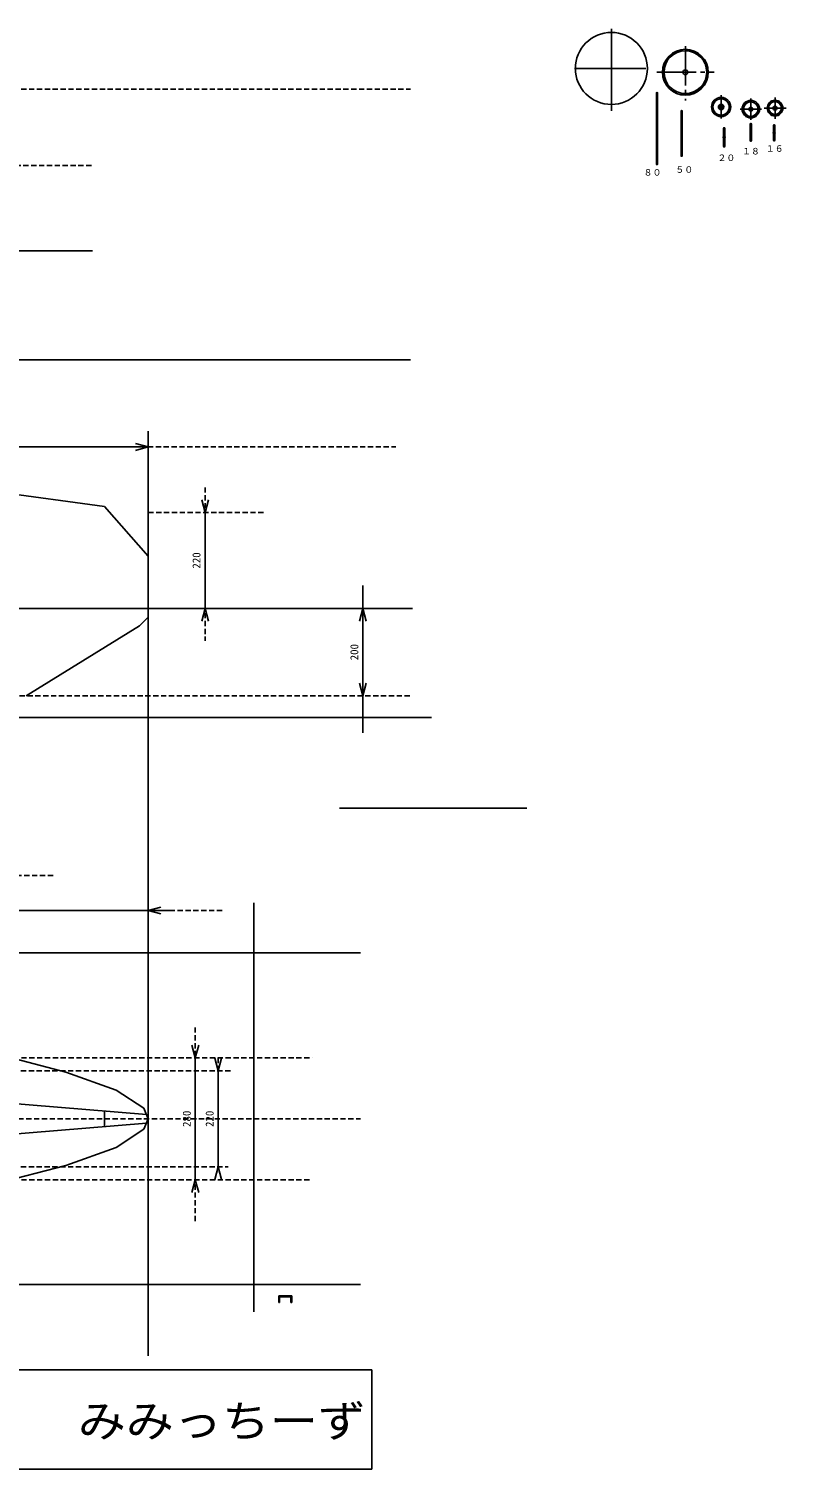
# Model space of a CAD drawing. Units: millimetres, scale not verified. Extents: x -7131 to 2872, y -1658 to 2951.
# Drawn here: x 1137 to 2872, y -1658 to 1642 of the extents above; entities that cross this region are included whole.
import ezdxf
from ezdxf.enums import TextEntityAlignment as Align

# ---------------------------------------------------------------- set-up
doc = ezdxf.new("R2010")
doc.units = ezdxf.units.MM
doc.header["$LTSCALE"] = 10
doc.header["$PDMODE"] = 32
doc.header["$PDSIZE"] = 5
doc.linetypes.add('CHAIN2', pattern=[12, 9, -1, 1, -1])
doc.linetypes.add('DASHED1', pattern=[1.8, 1.2, -0.6])
for name, color, linetype in [('0-0_ふれーむ', 7, 'Continuous'), ('0-3_エンジン', 7, 'Continuous'), ('0-6_駆動系', 7, 'Continuous'), ('0-7_指示線', 4, 'Continuous'), ('0-8_カバー全', 7, 'Continuous'), ('0-D_寸法線', 4, 'Continuous'), ('0-F_基準線', 7, 'Continuous')]:
    doc.layers.add(name, color=color, linetype=linetype)
doc.styles.add('ＭＳ ゴシック', font='')
doc.styles.get('ＭＳ ゴシック').set_extended_font_data('MS Gothic')

msp = doc.modelspace()

# ---------------------------------------------------------------- linework, layer by layer
at = {"layer": '0-0_ふれーむ'}
for p, q in [((1709.3, -1275.89), (1709.3, -1260.89)), ((1739.3, -1260.89), (1709.3, -1260.89)), ((1709.3, -1275.89), (1711.3, -1275.89)), ((1711.3, -1275.89), (1711.3, -1262.89)), ((1737.3, -1262.89), (1711.3, -1262.89)), ((1737.3, -1275.89), (1737.3, -1262.89)), ((1737.3, -1275.89), (1739.3, -1275.89)), ((1739.3, -1275.89), (1739.3, -1260.89))]:
    msp.add_line(p, q, dxfattribs=at)
at = {"layer": '0-3_エンジン'}
msp.add_line((1848.79, -143.27), (2277.56, -143.27), dxfattribs=at)
msp.add_circle((2722.96, 1462.9), 6.25, dxfattribs=at)
for p in [(2722.96, 1462.9), (2844.55, 1403.7)]:
    msp.add_point(p, dxfattribs=at)
at = {"layer": '0-6_駆動系'}
for p, q in [((2471.55, 1642.02), (2471.55, 1453.93)), ((2387.12, 1551.18), (2550.63, 1551.18)), ((2574.68, 1492.77), (2574.68, 1413.47)), ((2574.68, 1492.69), (2577.48, 1492.69)), ((2575.48, 1495.97), (2576.68, 1495.97)), ((2577.48, 1492.77), (2577.48, 1413.47)), ((2631.99, 1454.87), (2633.19, 1454.87)), ((2575.18, 1418.97), (2575.18, 1407.97)), ((2576.98, 1418.97), (2576.98, 1407.97)), ((2631.19, 1451.67), (2631.19, 1402.37)), ((2631.19, 1451.28), (2633.99, 1451.28)), ((2633.99, 1451.67), (2633.99, 1402.37)), ((2789.76, 1421.53), (2789.76, 1404.73)), ((2789.76, 1421.37), (2792.55, 1421.37)), ((2790.56, 1424.73), (2791.76, 1424.73)), ((2792.56, 1421.53), (2792.56, 1404.73)), ((2843.95, 1421.7), (2845.15, 1421.7)), ((2574.68, 1334.17), (2574.68, 1413.47)), ((2575.18, 1407.97), (2574.68, 1407.47)), ((2577.48, 1334.17), (2577.48, 1413.47)), ((2631.19, 1353.07), (2631.19, 1402.37)), ((2631.69, 1396.87), (2631.19, 1396.37)), ((2631.69, 1407.87), (2631.69, 1396.87)), ((2633.49, 1407.87), (2633.49, 1396.87)), ((2633.99, 1353.07), (2633.99, 1402.37)), ((2728.65, 1412.2), (2728.65, 1393.4)), ((2728.65, 1412.04), (2731.44, 1412.04)), ((2728.65, 1374.6), (2728.65, 1393.4)), ((2729.15, 1388.9), (2728.65, 1388.4)), ((2729.15, 1397.9), (2729.15, 1388.9)), ((2729.45, 1415.4), (2730.65, 1415.4)), ((2730.95, 1397.9), (2730.95, 1388.9)), ((2731.45, 1412.2), (2731.45, 1393.4)), ((2731.45, 1374.6), (2731.45, 1393.4)), ((2789.76, 1387.93), (2789.76, 1404.73)), ((2790.26, 1400.23), (2789.76, 1399.73)), ((2789.76, 1388.1), (2792.55, 1388.1)), ((2790.26, 1409.23), (2790.26, 1400.23)), ((2792.06, 1409.23), (2792.06, 1400.23)), ((2792.56, 1387.93), (2792.56, 1404.73)), ((2843.15, 1418.5), (2843.15, 1403.7)), ((2843.15, 1418.32), (2845.94, 1418.32)), ((2843.15, 1388.9), (2843.15, 1403.7)), ((2843.65, 1399.2), (2843.15, 1398.7)), ((2843.15, 1389.07), (2845.94, 1389.07)), ((2843.65, 1408.2), (2843.65, 1399.2)), ((2845.45, 1408.2), (2845.45, 1399.2)), ((2845.95, 1418.5), (2845.95, 1403.7)), ((2845.95, 1388.9), (2845.95, 1403.7)), ((2631.19, 1353.45), (2633.99, 1353.45)), ((2728.65, 1374.75), (2731.44, 1374.75)), ((2729.45, 1371.4), (2730.65, 1371.4)), ((2790.56, 1384.73), (2791.76, 1384.73)), ((2843.95, 1385.7), (2845.15, 1385.7)), ((2574.68, 1334.25), (2577.48, 1334.25)), ((2575.48, 1330.97), (2576.68, 1330.97)), ((2631.99, 1349.87), (2633.19, 1349.87))]:
    msp.add_line(p, q, dxfattribs=at)
at = {"layer": '0-6_駆動系', "linetype": 'CHAIN2'}
for p, q in [((2641.08, 1601.93), (2641.08, 1478.12)), ((2575.5, 1542.56), (2706.81, 1542.56)), ((2573.8, 1494.34), (2578.66, 1494.34)), ((2576.08, 1496.99), (2576.08, 1491.27)), ((2722.96, 1490.04), (2722.96, 1436.68)), ((2630.31, 1452.93), (2635.17, 1452.93)), ((2632.59, 1455.88), (2632.59, 1450.16)), ((2766.81, 1458.03), (2815.87, 1458.03)), ((2791.08, 1482.51), (2791.08, 1433.58)), ((2821.99, 1460.34), (2872.15, 1460.34)), ((2846.58, 1484.69), (2846.58, 1436)), ((2788.87, 1423.02), (2793.73, 1423.02)), ((2791.16, 1425.75), (2791.16, 1419.69)), ((2842.26, 1419.97), (2847.12, 1419.97)), ((2844.55, 1422.72), (2844.55, 1403.7)), ((2573.09, 1413.47), (2579.12, 1413.47)), ((2629.6, 1402.37), (2635.63, 1402.37)), ((2727.06, 1393.4), (2733.08, 1393.4)), ((2727.76, 1413.69), (2732.62, 1413.69)), ((2730.05, 1416.42), (2730.05, 1393.4)), ((2788.17, 1404.73), (2794.19, 1404.73)), ((2788.87, 1386.45), (2793.73, 1386.45)), ((2791.16, 1383.71), (2791.16, 1389.8)), ((2841.56, 1403.7), (2847.58, 1403.7)), ((2842.26, 1387.42), (2847.12, 1387.42)), ((2844.55, 1384.68), (2844.55, 1390.77)), ((2632.59, 1348.85), (2632.59, 1354.42)), ((2727.76, 1373.1), (2732.62, 1373.1)), ((2730.05, 1370.38), (2730.05, 1376.46)), ((2573.8, 1332.6), (2578.66, 1332.6)), ((2576.08, 1329.95), (2576.08, 1335.53)), ((2630.31, 1351.8), (2635.17, 1351.8))]:
    msp.add_line(p, q, dxfattribs=at)
at = {"layer": '0-6_駆動系'}
for points in [[(2574.68, 1419.47), (2575.18, 1418.97), (2576.98, 1418.97), (2577.48, 1419.47)], [(2575.18, 1407.97), (2576.98, 1407.97), (2577.48, 1407.47)], [(2631.19, 1408.37), (2631.69, 1407.87), (2633.49, 1407.87), (2633.99, 1408.37)], [(2631.69, 1396.87), (2633.49, 1396.87), (2633.99, 1396.37)], [(2728.65, 1398.4), (2729.15, 1397.9), (2730.95, 1397.9), (2731.45, 1398.4)], [(2729.15, 1388.9), (2730.95, 1388.9), (2731.45, 1388.4)], [(2789.76, 1409.73), (2790.26, 1409.23), (2792.06, 1409.23), (2792.56, 1409.73)], [(2790.26, 1400.23), (2792.06, 1400.23), (2792.56, 1399.73)], [(2843.15, 1408.7), (2843.65, 1408.2), (2845.45, 1408.2), (2845.95, 1408.7)], [(2843.65, 1399.2), (2845.45, 1399.2), (2845.95, 1398.7)]]:
    msp.add_lwpolyline(points, dxfattribs=at)
for centre, radius in [((2471.55, 1551.18), 82.5), ((2641.08, 1542.56), 52.5), ((2641.08, 1542.56), 48.91), ((2641.08, 1542.56), 5.5), ((2722.96, 1462.9), 22), ((2722.96, 1462.9), 18.64), ((2722.96, 1462.9), 4.5), ((2791.08, 1458.03), 20), ((2791.08, 1458.03), 16.64), ((2791.08, 1458.03), 4.5), ((2846.58, 1460.34), 18), ((2846.58, 1460.34), 14.62), ((2846.58, 1460.34), 4.5)]:
    msp.add_circle(centre, radius, dxfattribs=at)
at = {"layer": '0-6_駆動系', "linetype": 'CHAIN2'}
for centre, radius in [((2641.08, 1542.56), 50.56), ((2722.96, 1462.9), 20.3), ((2791.08, 1458.03), 18.29), ((2846.58, 1460.34), 16.27)]:
    msp.add_circle(centre, radius, dxfattribs=at)
at = {"layer": '0-6_駆動系'}
for centre, start, end in [((2581.48, 1492.77), 151.92751, 180), ((2570.68, 1492.77), 0, 28.07249), ((2637.99, 1451.67), 151.92751, 180), ((2627.19, 1451.67), 0, 28.07249), ((2796.56, 1421.53), 151.92751, 180), ((2785.76, 1421.53), 0, 28.07249), ((2849.95, 1418.5), 151.92751, 180), ((2839.15, 1418.5), 0, 28.07249), ((2735.45, 1412.2), 151.92751, 180), ((2724.65, 1412.2), 0, 28.07249), ((2796.56, 1387.93), 180, 208.07249), ((2785.76, 1387.93), 331.92751, 0), ((2849.95, 1388.9), 180, 208.07249), ((2839.15, 1388.9), 331.92751, 0), ((2637.99, 1353.07), 180, 208.07249), ((2627.19, 1353.07), 331.92751, 0), ((2735.45, 1374.6), 180, 208.07249), ((2724.65, 1374.6), 331.92751, 0), ((2581.48, 1334.17), 180, 208.07249), ((2570.68, 1334.17), 331.92751, 0)]:
    msp.add_arc(centre, 6.8, start, end, dxfattribs=at)
msp.add_point((2730.05, 1393.4), dxfattribs=at)
at = {"layer": '0-7_指示線', "color": 7}
for p, q in [((1652.08, -360.66), (1652.08, -1297.23)), ((-1389.56, -475.12), (1410.44, -475.12))]:
    msp.add_line(p, q, dxfattribs=at)
at = {"layer": '0-7_指示線', "color": 7, "linetype": 'DASHED1'}
for p, q in [((1518.28, -645.71), (1518.28, -1093.63)), ((633.64, -715.12), (1785.87, -715.12)), ((1570.64, -715.51), (1570.64, -971.47)), ((938.64, -745.12), (1599.72, -745.12)), ((938.64, -965.12), (1593.91, -965.12)), ((633.64, -995.12), (1780.06, -995.12))]:
    msp.add_line(p, q, dxfattribs=at)
at = {"layer": '0-7_指示線'}
for p, q in [((1518.28, -715.12), (1510.52, -686.15)), ((1518.28, -715.12), (1526.05, -686.15)), ((1518.28, -715.12), (1518.28, -995.12)), ((1570.64, -745.12), (1562.87, -716.15)), ((1570.64, -745.12), (1578.4, -716.15)), ((1570.64, -745.12), (1570.64, -965.12)), ((1570.64, -965.12), (1562.87, -994.1)), ((1570.64, -965.12), (1578.4, -994.1)), ((1518.28, -995.12), (1510.52, -1024.1)), ((1518.28, -995.12), (1526.05, -1024.1))]:
    msp.add_line(p, q, dxfattribs=at)
at = {"layer": '0-8_カバー全', "color": 5}
for p, q in [((1410.44, 720.53), (1410.44, -1398.52)), ((863.64, 313.99), (2015.64, 313.99))]:
    msp.add_line(p, q, dxfattribs=at)
at = {"layer": '0-8_カバー全'}
for p, q in [((310.44, 683.99), (1310.44, 547.63)), ((1310.44, 547.63), (1410.44, 433.99)), ((1410.44, 533.99), (1410.44, 293.99)), ((1410.44, 508.99), (1410.44, 313.99)), ((1390.44, 273.99), (1130.44, 113.99)), ((-2073.36, -475.12), (1896.4, -475.12)), ((1406.15, -845.12), (310.44, -755.12)), ((1310.44, -837.26), (1310.44, -872.99)), ((310.44, -955.12), (1406.15, -865.12)), ((-916.36, -1235.12), (1896.4, -1235.12))]:
    msp.add_line(p, q, dxfattribs=at)
for points in [[(1410.44, 333.99), (1410.44, 293.99), (1390.44, 273.99)], [(-342.36, -475.12), (-176.11, -499.19), (106.65, -540.67), (378.59, -582.16), (632.89, -623.64), (862.69, -665.12), (1061.15, -706.61), (1221.44, -748.09), (1336.71, -789.58), (1400.12, -831.06), (1410.44, -855.12), (1400.12, -879.19), (1336.71, -920.67), (1221.44, -962.16), (1061.15, -1003.64), (862.69, -1045.12), (632.89, -1086.61), (378.59, -1128.09), (106.65, -1169.58), (-176.11, -1211.06), (-342.36, -1235.12)]]:
    msp.add_lwpolyline(points, dxfattribs=at)
at = {"layer": '0-D_寸法線', "linetype": 'DASHED1'}
for p, q in [((-1904.65, 1503.51), (2011.2, 1503.51)), ((188.14, 1328.51), (1282.62, 1328.51)), ((-786.36, 683.99), (1977.84, 683.99)), ((1540.59, 591.49), (1540.59, 239.57)), ((1410.44, 533.99), (1679.37, 533.99)), ((863.64, 113.99), (2015.64, 113.99)), ((-1087.74, -297.46), (1194.29, -297.46)), ((-142.36, -378.12), (1582.27, -378.12)), ((-2073.36, -855.12), (1896.4, -855.12))]:
    msp.add_line(p, q, dxfattribs=at)
at = {"layer": '0-D_寸法線', "color": 5}
msp.add_line((188.14, 1133.51), (1282.62, 1133.51), dxfattribs=at)
at = {"layer": '0-D_寸法線'}
for p, q in [((310.44, 683.99), (1410.44, 683.99)), ((1410.44, 683.99), (1381.46, 691.75)), ((1410.44, 683.99), (1381.46, 676.22)), ((1540.59, 533.99), (1532.82, 562.97)), ((1540.59, 533.99), (1548.35, 562.97)), ((1540.59, 533.99), (1540.59, 313.99)), ((1540.59, 313.99), (1532.82, 285.01)), ((1540.59, 313.99), (1548.35, 285.01)), ((1902.22, 313.99), (1894.45, 285.01)), ((1902.22, 313.99), (1902.22, 113.99)), ((1902.22, 313.99), (1909.98, 285.01)), ((1902.22, 113.99), (1894.45, 142.97)), ((1902.22, 113.99), (1909.98, 142.97)), ((-1389.56, -378.12), (1410.44, -378.12)), ((1410.44, -378.12), (1439.41, -370.35)), ((1410.44, -378.12), (1460.44, -378.12)), ((1410.44, -378.12), (1439.41, -385.88))]:
    msp.add_line(p, q, dxfattribs=at)
at = {"layer": '0-D_寸法線', "color": 7}
msp.add_line((1902.22, 366.48), (1902.22, 29.09), dxfattribs=at)
at = {"layer": '0-F_基準線'}
for p, q in [((863.64, 63.99), (2059.28, 63.99)), ((-2315.24, -1430.01), (1922.66, -1430.01)), ((1922.66, -1430.01), (1922.66, -1657.89)), ((-2315.24, -1657.89), (1922.66, -1657.89))]:
    msp.add_line(p, q, dxfattribs=at)
msp.add_lwpolyline([(-1904.65, 883.51), (-1266.61, 883.51), (2011.2, 883.51)], dxfattribs=at)

# ---------------------------------------------------------------- texts
at = {"layer": '0-6_駆動系', "color": 4, "style": 'ＭＳ ゴシック'}
for s, p in [('２０', (2714.51, 1334.66)), ('１８', (2770.81, 1349.74)), ('１６', (2825.16, 1355.9)), ('８０', (2545.31, 1301.25)), ('５０', (2618.12, 1307.67))]:
    msp.add_text(s, height=14.66, dxfattribs=at).set_placement(p, align=Align.BOTTOM_LEFT)
at = {"layer": '0-6_駆動系', "color": 6, "style": 'ＭＳ ゴシック', "width": 1.1}
msp.add_text('みみっちーず', height=73.31, dxfattribs=at).set_placement((1249.12, -1606.05), align=Align.BOTTOM_LEFT)
at = {"layer": '0-7_指示線', "style": 'ＭＳ ゴシック'}
for s, p in [('280', (1513.28, -873.87)), ('220', (1565.64, -873.87))]:
    msp.add_text(s, height=18.33, rotation=90, dxfattribs=at).set_placement(p, align=Align.BOTTOM_LEFT)
at = {"layer": '0-D_寸法線', "style": 'ＭＳ ゴシック'}
for s, p in [('220', (1535.59, 405.24)), ('200', (1897.22, 195.24))]:
    msp.add_text(s, height=18.33, rotation=90, dxfattribs=at).set_placement(p, align=Align.BOTTOM_LEFT)

doc.saveas('drawing.dxf')
